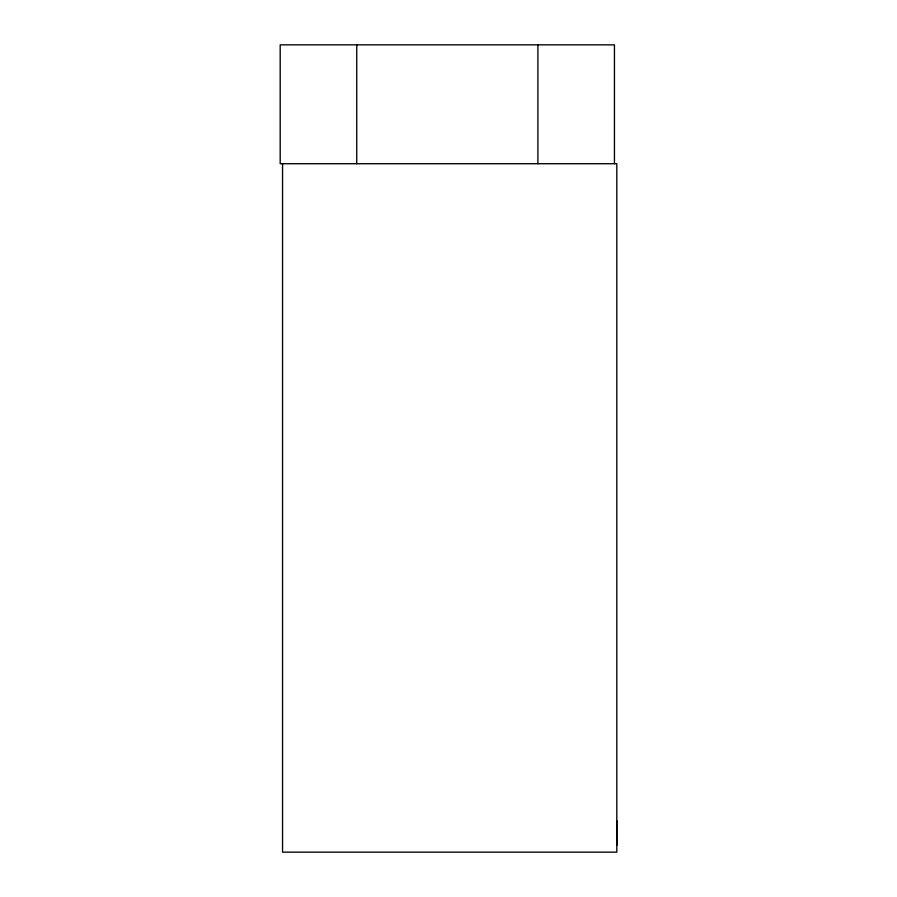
<?xml version="1.0" encoding="UTF-8"?>
<svg xmlns="http://www.w3.org/2000/svg" width="897" height="897" viewBox="0 0 897 897"><rect width="100%" height="100%" fill="white"/><g stroke="black" fill="none" stroke-linecap="round" stroke-linejoin="round"><path stroke-width="1.35" d="M282.555 163.714L282.555 852.15L616.811 852.15L616.811 820.688M616.811 845.333L616.811 163.714L280.189 163.714L280.189 44.85L614.445 44.85L614.445 163.714M537.897 44.85L537.897 163.714M356.737 44.85L356.737 163.714"/></g></svg>
